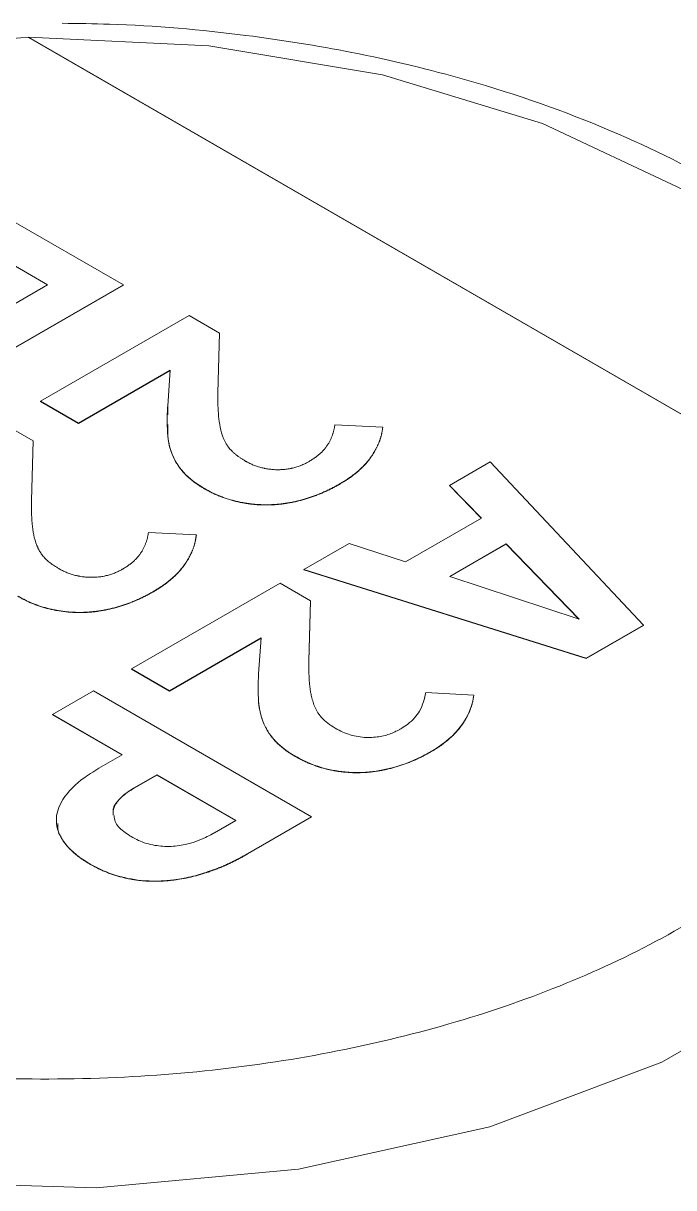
# Model space of a CAD drawing. Header units: millimetres. Extents: x -37 to 256, y 6 to 200.
# Drawn here: x 215.161 to 216.819, y 197.243 to 200.211 of the extents above; entities that cross this region are included whole.
import ezdxf

# ---------------------------------------------------------------- set-up
doc = ezdxf.new("R2010")
doc.units = ezdxf.units.MM

msp = doc.modelspace()

# ---------------------------------------------------------------- linework, layer by layer
at = {"color": 7, "linetype": 'Continuous', "lineweight": 15}
for p, q in [((215.1743, 200.1747), (215.1743, 200.1754)), ((215.1743, 200.1754), (217.5148, 198.8242)), ((217.5148, 198.8236), (215.1743, 200.1747)), ((215.1178, 199.7161), (215.4159, 199.544)), ((215.2225, 199.544), (215.1098, 199.6091)), ((215.222, 199.5437), (215.1098, 199.6085)), ((214.997, 199.4138), (215.2225, 199.544)), ((215.4159, 199.544), (215.0937, 199.358)), ((215.4159, 199.5434), (215.0937, 199.3574)), ((215.4159, 199.5434), (215.4159, 199.544)), ((215.2047, 199.2474), (215.5833, 199.466)), ((215.5833, 199.466), (215.6609, 199.4211)), ((215.6609, 199.4211), (215.6568, 199.2689)), ((215.6609, 199.4205), (215.6568, 199.2683)), ((215.6609, 199.4205), (215.6609, 199.4211)), ((215.535, 199.3265), (215.3014, 199.1916)), ((215.5349, 199.3258), (215.3014, 199.191)), ((215.5287, 199.2355), (215.535, 199.3265)), ((215.6568, 199.2683), (215.6568, 199.2689)), ((215.3014, 199.1916), (215.2047, 199.2474)), ((215.2047, 199.2474), (215.2047, 199.2468)), ((215.3014, 199.191), (215.2047, 199.2468)), ((215.5288, 199.2131), (215.5287, 199.2355)), ((215.108, 199.1916), (215.1857, 199.1468)), ((215.3014, 199.191), (215.3014, 199.1916)), ((215.9548, 199.1875), (216.077, 199.1809)), ((216.077, 199.1803), (216.077, 199.1809)), ((215.1857, 199.1468), (215.1815, 198.9946)), ((215.1857, 199.1462), (215.1815, 198.994)), ((215.1857, 199.1462), (215.1857, 199.1468)), ((216.2472, 199.0328), (216.3508, 199.0926)), ((216.3508, 199.0926), (216.7417, 198.6766)), ((216.3283, 198.9494), (216.2472, 199.0328)), ((216.2472, 199.0322), (216.2472, 199.0328)), ((216.3279, 198.9492), (216.2472, 199.0322)), ((215.1815, 198.994), (215.1815, 198.9946)), ((216.1348, 198.8378), (216.3283, 198.9494)), ((215.4796, 198.9132), (215.6018, 198.9066)), ((215.8756, 198.8183), (215.9911, 198.885)), ((215.9911, 198.885), (216.1348, 198.8378)), ((216.3917, 198.8837), (216.2476, 198.8006)), ((216.2483, 198.8003), (216.3917, 198.8831)), ((216.5777, 198.6919), (216.3917, 198.8837)), ((216.3917, 198.8831), (216.3917, 198.8837)), ((216.3917, 198.8831), (216.5768, 198.6922)), ((216.5956, 198.5923), (215.8756, 198.8183)), ((215.8756, 198.8183), (215.8756, 198.8177)), ((216.5956, 198.5916), (215.8756, 198.8177)), ((215.4366, 198.5649), (215.8152, 198.7834)), ((215.8152, 198.7834), (215.8928, 198.7386)), ((216.2476, 198.8006), (216.5777, 198.6919)), ((215.8928, 198.7386), (215.8887, 198.5864)), ((215.8928, 198.738), (215.8887, 198.5858)), ((215.8928, 198.738), (215.8928, 198.7386)), ((216.7417, 198.6766), (216.5956, 198.5923)), ((216.7417, 198.676), (216.5956, 198.5916)), ((216.7417, 198.676), (216.7417, 198.6766)), ((215.7668, 198.6439), (215.5332, 198.5091)), ((215.7668, 198.6433), (215.5332, 198.5085)), ((215.7605, 198.5529), (215.7668, 198.6439)), ((215.8887, 198.5858), (215.8887, 198.5864)), ((216.5956, 198.5916), (216.5956, 198.5923)), ((215.5332, 198.5091), (215.4366, 198.5649)), ((215.4366, 198.5649), (215.4366, 198.5643)), ((215.5332, 198.5085), (215.4366, 198.5643)), ((215.2352, 198.4486), (215.3399, 198.5091)), ((215.3399, 198.5091), (215.8957, 198.1882)), ((215.5332, 198.5085), (215.5332, 198.5091)), ((215.7591, 198.5181), (215.7591, 198.5174)), ((216.1867, 198.505), (216.3089, 198.4984)), ((215.4124, 198.3463), (215.2352, 198.4486)), ((215.2352, 198.448), (215.2352, 198.4486)), ((215.4119, 198.346), (215.2352, 198.448)), ((215.3589, 198.3154), (215.4124, 198.3463)), ((215.4432, 198.2618), (215.501, 198.2952)), ((215.4432, 198.2612), (215.501, 198.2946)), ((215.501, 198.2952), (215.7024, 198.1789)), ((215.501, 198.2952), (215.501, 198.2946)), ((215.501, 198.2946), (215.7019, 198.1786)), ((215.4432, 198.2618), (215.4432, 198.2612)), ((215.7325, 198.094), (215.8957, 198.1882)), ((215.8957, 198.1876), (215.7325, 198.0934)), ((215.8957, 198.1876), (215.8957, 198.1882)), ((215.7024, 198.1789), (215.648, 198.1475)), ((215.7325, 198.094), (215.7325, 198.0934))]:
    msp.add_line(p, q, dxfattribs=at)
at = {"color": 7, "linetype": 'Continuous', "lineweight": 15, "flags": 128}
msp.add_lwpolyline([(215.1743, 200.1754), (215.6338, 200.1534), (216.0764, 200.079), (216.4844, 199.9551), (216.8415, 199.7867), (217.1332, 199.5806), (217.3478, 199.345), (217.4767, 199.0895), (217.5148, 198.8242)], dxfattribs=at)
at = {"color": 8, "linetype": 'Continuous', "lineweight": 15, "flags": 128}
msp.add_lwpolyline([(217.7151, 198.6912), (217.7117, 198.6084), (217.63, 198.3104), (217.4427, 198.0287), (217.158, 197.7756), (216.7884, 197.5623), (216.3501, 197.398), (215.8622, 197.2898), (215.346, 197.2426), (214.8241, 197.2584), (214.3192, 197.3365), (213.8535, 197.4735), (213.4474, 197.6634), (213.1185, 197.8979), (212.8812, 198.1667), (212.7459, 198.4581), (212.7151, 198.6839)], dxfattribs=at)
at = {"color": 7, "linetype": 'Continuous', "lineweight": 15}
for points, knots in [([(217.7045, 198.6915), (217.7066, 198.7342), (217.7133, 198.8734), (217.6331, 199.1045), (217.4756, 199.365), (217.2488, 199.5939), (216.975, 199.7859), (216.6562, 199.9459), (216.3276, 200.0615), (216.0115, 200.1376), (215.7061, 200.1863), (215.4572, 200.2081), (215.2999, 200.2102), (215.2598, 200.2108)], [0, 0, 0, 0, 0.0506394, 0.1652224, 0.2800708, 0.3930985, 0.502545, 0.606931, 0.7187632, 0.8019952, 0.8756312, 0.968293, 1, 1, 1, 1]), ([(213.5888, 197.9083), (213.4467, 198.0053), (213.1563, 198.2034), (212.9293, 198.5794), (212.892, 198.9731), (213.0534, 199.3512), (213.3921, 199.688), (213.8925, 199.9563), (214.5081, 200.1358), (214.9555, 200.162), (215.1743, 200.1747)], [0, 0, 0, 0, 0.122291, 0.25, 0.377709, 0.5, 0.622291, 0.75, 0.877709, 1, 1, 1, 1]), ([(215.6568, 199.2689), (215.6568, 199.2686), (215.6567, 199.2672), (215.6566, 199.2611), (215.6563, 199.2369), (215.6586, 199.1948), (215.6673, 199.156), (215.6795, 199.1364), (215.6808, 199.1343), (215.6822, 199.1323), (215.6843, 199.1294), (215.6868, 199.1262), (215.6903, 199.1223), (215.6933, 199.1192), (215.6973, 199.1155), (215.7008, 199.1126), (215.7053, 199.1091), (215.7091, 199.1063), (215.714, 199.103), (215.7181, 199.1003), (215.7231, 199.0971), (215.7262, 199.0953), (215.7281, 199.094)], [0, 0, 0, 0, 0.004683, 0.023416, 0.098347, 0.398258, 0.708655, 0.722927, 0.737198, 0.744334, 0.758605, 0.787155, 0.801427, 0.829981, 0.844253, 0.872804, 0.887076, 0.915624, 0.929896, 0.95844, 0.972711, 1, 1, 1, 1]), ([(215.6568, 199.2683), (215.6568, 199.268), (215.6567, 199.2666), (215.6567, 199.2646), (215.6566, 199.2617), (215.6566, 199.2594), (215.6565, 199.2565), (215.6565, 199.2542), (215.6565, 199.2513), (215.6565, 199.2492), (215.6565, 199.2476), (215.6565, 199.2472)], [0, 0, 0, 0, 0.041111, 0.205554, 0.287776, 0.452219, 0.534441, 0.698885, 0.781107, 0.945551, 1, 1, 1, 1]), ([(215.6222, 199.0244), (215.6218, 199.0246), (215.6201, 199.0256), (215.6169, 199.0275), (215.6128, 199.03), (215.6087, 199.0326), (215.6048, 199.0352), (215.6009, 199.0378), (215.5972, 199.0405), (215.5936, 199.0433), (215.59, 199.0461), (215.5865, 199.0489), (215.5837, 199.0513), (215.5809, 199.0537), (215.5783, 199.0561), (215.5752, 199.0591), (215.5723, 199.0621), (215.57, 199.0647), (215.5677, 199.0673), (215.5655, 199.0699), (215.5629, 199.073), (215.5609, 199.0756), (215.5589, 199.0783), (215.5569, 199.0809), (215.5547, 199.0842), (215.5527, 199.0874), (215.5507, 199.0907), (215.5491, 199.0934), (215.5477, 199.0962), (215.5462, 199.0989), (215.5446, 199.1023), (215.543, 199.1056), (215.5415, 199.109), (215.5401, 199.1123), (215.5388, 199.1157), (215.5378, 199.1185), (215.5368, 199.1214), (215.5359, 199.1242), (215.5349, 199.1276), (215.534, 199.1311), (215.5332, 199.1345), (215.5325, 199.1379), (215.5318, 199.1414), (215.5311, 199.1448), (215.5305, 199.1483), (215.5299, 199.1517), (215.5295, 199.1552), (215.5291, 199.1586), (215.5287, 199.1621), (215.5285, 199.1655), (215.5282, 199.1701), (215.528, 199.1748), (215.5278, 199.1794), (215.5277, 199.1828), (215.5276, 199.1863), (215.5275, 199.1898), (215.5273, 199.1944), (215.5273, 199.199), (215.5273, 199.2036), (215.5274, 199.2071), (215.5275, 199.2106), (215.5276, 199.214), (215.5278, 199.2175), (215.5279, 199.2204), (215.528, 199.2227), (215.5282, 199.225), (215.5283, 199.2273), (215.5284, 199.2296), (215.5285, 199.2319), (215.5286, 199.2337), (215.5287, 199.2349)], [0, 0, 0, 0, 0.0038592, 0.0192962, 0.0347335, 0.0501712, 0.0656095, 0.0810477, 0.0964856, 0.1119231, 0.1273605, 0.1427981, 0.158236, 0.1659546, 0.1813932, 0.1968315, 0.2122695, 0.2277073, 0.2354258, 0.2508634, 0.266301, 0.2817387, 0.2894572, 0.3048949, 0.3203327, 0.3357704, 0.3512082, 0.3666459, 0.3743644, 0.3898018, 0.4052391, 0.4206764, 0.4361137, 0.4515511, 0.4669885, 0.4824259, 0.4901445, 0.505582, 0.5210196, 0.536457, 0.5518942, 0.5673314, 0.5827684, 0.5982055, 0.6136426, 0.6290798, 0.6445171, 0.6599544, 0.6753916, 0.6908288, 0.7062659, 0.7371403, 0.7525773, 0.7680143, 0.7834512, 0.7988882, 0.8143252, 0.8451998, 0.8606369, 0.876074, 0.891511, 0.906948, 0.922385, 0.9378219, 0.9455404, 0.9532589, 0.9686959, 0.9764144, 0.9841329, 1, 1, 1, 1]), ([(215.6222, 199.025), (215.6218, 199.0252), (215.6201, 199.0263), (215.6127, 199.0306), (215.5851, 199.0482), (215.5443, 199.0907), (215.5278, 199.1437), (215.5287, 199.1784), (215.5289, 199.1881)], [0, 0, 0, 0, 0.004909, 0.024544, 0.103141, 0.408482, 0.836156, 1, 1, 1, 1]), ([(215.8882, 199.0933), (215.8886, 199.0935), (215.8903, 199.0946), (215.8933, 199.0965), (215.8974, 199.099), (215.9014, 199.1016), (215.9052, 199.1043), (215.9089, 199.107), (215.9124, 199.1098), (215.9158, 199.1127), (215.9191, 199.1156), (215.9221, 199.1186), (215.9245, 199.1211), (215.9268, 199.1237), (215.929, 199.1263), (215.9315, 199.1294), (215.9338, 199.1326), (215.936, 199.1358), (215.9377, 199.1386), (215.9394, 199.1413), (215.941, 199.144), (215.9427, 199.1473), (215.9443, 199.1507), (215.9458, 199.154), (215.9472, 199.1574), (215.9484, 199.1608), (215.9494, 199.1636), (215.9503, 199.1665), (215.9512, 199.1693), (215.9521, 199.1727), (215.9529, 199.1762), (215.9536, 199.1796), (215.9542, 199.1834), (215.9546, 199.186), (215.9548, 199.1875)], [0, 0, 0, 0, 0.008318, 0.041591, 0.074865, 0.10814, 0.141416, 0.174693, 0.20797, 0.241247, 0.274525, 0.307802, 0.341079, 0.357716, 0.390993, 0.42427, 0.457546, 0.490821, 0.524096, 0.540732, 0.574008, 0.607283, 0.640558, 0.673833, 0.707107, 0.740381, 0.773655, 0.790292, 0.823566, 0.856841, 0.890116, 0.92339, 0.956664, 1, 1, 1, 1]), ([(216.077, 199.1809), (216.077, 199.1806), (216.0767, 199.1792), (216.0764, 199.1772), (216.076, 199.1743), (216.0756, 199.172), (216.075, 199.1692), (216.0746, 199.1669), (216.0741, 199.1646), (216.0736, 199.1623), (216.073, 199.16), (216.0723, 199.1571), (216.0716, 199.1549), (216.0709, 199.1526), (216.0702, 199.1503), (216.0694, 199.1481), (216.0683, 199.1452), (216.0675, 199.143), (216.0663, 199.1402), (216.0653, 199.1379), (216.0643, 199.1357), (216.0633, 199.1335), (216.0622, 199.1312), (216.0608, 199.1285), (216.0597, 199.1263), (216.0582, 199.1235), (216.057, 199.1213), (216.0557, 199.1191), (216.0544, 199.1169), (216.0531, 199.1147), (216.0514, 199.112), (216.05, 199.1099), (216.0481, 199.1072), (216.0467, 199.105), (216.0447, 199.1024), (216.0432, 199.1002), (216.0412, 199.0976), (216.0395, 199.0955), (216.0378, 199.0934), (216.0361, 199.0913), (216.0343, 199.0893), (216.032, 199.0867), (216.0301, 199.0847), (216.0276, 199.0822), (216.0256, 199.0802), (216.0231, 199.0777), (216.021, 199.0757), (216.0183, 199.0733), (216.0161, 199.0713), (216.0134, 199.0689), (216.0111, 199.067), (216.0083, 199.0646), (216.006, 199.0628), (216.003, 199.0604), (216.0006, 199.0586), (215.9976, 199.0563), (215.9951, 199.0545), (215.9919, 199.0522), (215.9893, 199.0505), (215.9861, 199.0483), (215.9834, 199.0466), (215.98, 199.0444), (215.9773, 199.0428), (215.9739, 199.0407), (215.9704, 199.0386), (215.9677, 199.0369), (215.9663, 199.0361)], [0, 0, 0, 0, 0.005347, 0.026736, 0.037431, 0.05882, 0.069515, 0.090904, 0.101599, 0.112294, 0.133684, 0.144378, 0.165768, 0.176463, 0.187158, 0.208547, 0.219242, 0.240632, 0.251327, 0.272716, 0.283411, 0.294106, 0.315495, 0.32619, 0.34758, 0.358274, 0.379664, 0.390359, 0.401053, 0.422443, 0.433138, 0.454527, 0.465222, 0.486612, 0.497306, 0.518696, 0.529391, 0.550781, 0.561475, 0.57217, 0.59356, 0.604255, 0.625645, 0.63634, 0.65773, 0.668425, 0.689815, 0.70051, 0.721899, 0.732594, 0.753984, 0.764678, 0.786068, 0.796763, 0.818153, 0.828848, 0.850238, 0.860932, 0.882323, 0.893018, 0.914407, 0.925102, 0.946492, 0.957186, 0.978593, 1, 1, 1, 1]), ([(216.077, 199.1803), (216.077, 199.18), (216.0767, 199.1786), (216.0764, 199.1766), (216.076, 199.1737), (216.0756, 199.1714), (216.075, 199.1685), (216.0746, 199.1662), (216.0741, 199.164), (216.0736, 199.1617), (216.073, 199.1594), (216.0723, 199.1565), (216.0716, 199.1542), (216.0709, 199.152), (216.0702, 199.1497), (216.0694, 199.1474), (216.0683, 199.1446), (216.0675, 199.1424), (216.0663, 199.1396), (216.0646, 199.1356), (216.0589, 199.1234), (216.052, 199.1119), (216.0447, 199.1017), (216.0431, 199.0996), (216.0415, 199.0975), (216.0399, 199.0954), (216.0382, 199.0933), (216.036, 199.0907), (216.0342, 199.0886), (216.0319, 199.086), (216.03, 199.084), (216.0276, 199.0815), (216.0256, 199.0795), (216.023, 199.077), (216.0209, 199.075), (216.0183, 199.0726), (216.0161, 199.0707), (216.0133, 199.0683), (216.0111, 199.0664), (216.0082, 199.064), (216.0059, 199.0621), (216.003, 199.0598), (216.0006, 199.0579), (215.9963, 199.0547), (215.9919, 199.0516), (215.9867, 199.0481), (215.9827, 199.0455), (215.9759, 199.0413), (215.9704, 199.0379), (215.9663, 199.0354)], [0, 0, 0, 0, 0.005348, 0.026739, 0.037434, 0.058826, 0.069521, 0.090913, 0.101608, 0.112304, 0.133696, 0.144391, 0.165783, 0.176479, 0.187174, 0.208566, 0.219262, 0.240653, 0.251349, 0.272741, 0.315527, 0.48691, 0.497606, 0.518998, 0.529693, 0.540389, 0.561781, 0.572476, 0.593868, 0.604564, 0.625956, 0.636652, 0.658044, 0.66874, 0.690132, 0.700827, 0.722219, 0.732914, 0.754306, 0.765002, 0.786393, 0.797089, 0.818481, 0.829177, 0.871967, 0.893359, 0.914751, 0.936143, 1, 1, 1, 1]), ([(215.7281, 199.094), (215.7285, 199.0938), (215.7304, 199.0929), (215.7337, 199.0911), (215.7382, 199.0888), (215.7428, 199.0866), (215.7476, 199.0846), (215.7527, 199.0827), (215.7579, 199.0809), (215.7632, 199.0793), (215.7686, 199.0779), (215.7733, 199.0768), (215.778, 199.0758), (215.7827, 199.0749), (215.7886, 199.0741), (215.7935, 199.0736), (215.7985, 199.0732), (215.8034, 199.0729), (215.8094, 199.0728), (215.8144, 199.0729), (215.8194, 199.0731), (215.8244, 199.0734), (215.8303, 199.074), (215.8361, 199.0749), (215.8409, 199.0758), (215.8456, 199.0767), (215.8502, 199.0778), (215.8557, 199.0793), (215.8609, 199.081), (215.866, 199.0828), (215.871, 199.0848), (215.8758, 199.0868), (215.8816, 199.0896), (215.8857, 199.0919), (215.8882, 199.0933)], [0, 0, 0, 0, 0.00832, 0.041599, 0.074881, 0.108167, 0.141459, 0.174751, 0.208041, 0.241329, 0.274615, 0.307905, 0.324546, 0.35784, 0.391137, 0.424433, 0.441074, 0.474368, 0.50766, 0.540954, 0.557595, 0.590891, 0.624187, 0.657483, 0.690777, 0.707418, 0.740711, 0.774003, 0.807294, 0.840583, 0.87387, 0.907159, 0.940452, 1, 1, 1, 1]), ([(215.9663, 199.0361), (215.9659, 199.0359), (215.9641, 199.0349), (215.9594, 199.0322), (215.9536, 199.0291), (215.9477, 199.0259), (215.9432, 199.0237), (215.9387, 199.0214), (215.9325, 199.0185), (215.9261, 199.0157), (215.9197, 199.0129), (215.9148, 199.0109), (215.9098, 199.009), (215.9048, 199.0071), (215.8998, 199.0052), (215.8946, 199.0034), (215.8895, 199.0017), (215.8842, 199), (215.8789, 198.9984), (215.8735, 198.9968), (215.8681, 198.9953), (215.8626, 198.9939), (215.8571, 198.9926), (215.8515, 198.9913), (215.8458, 198.9902), (215.8402, 198.9891), (215.8344, 198.9881), (215.8286, 198.9872), (215.8228, 198.9863), (215.8169, 198.9856), (215.811, 198.985), (215.8051, 198.9845), (215.8001, 198.9842), (215.7951, 198.9839), (215.7901, 198.9837), (215.7841, 198.9835), (215.7781, 198.9835), (215.7721, 198.9836), (215.7671, 198.9837), (215.7622, 198.9839), (215.7572, 198.9842), (215.7512, 198.9847), (215.7453, 198.9852), (215.7394, 198.9859), (215.7336, 198.9867), (215.7278, 198.9876), (215.723, 198.9884), (215.7182, 198.9893), (215.7135, 198.9902), (215.7079, 198.9914), (215.7023, 198.9927), (215.6968, 198.9941), (215.6913, 198.9956), (215.686, 198.9971), (215.6807, 198.9988), (215.6755, 199.0005), (215.6705, 199.0024), (215.6654, 199.0043), (215.6555, 199.0082), (215.6405, 199.0148), (215.6285, 199.0215), (215.6222, 199.025)], [0, 0, 0, 0, 0.003838, 0.019189, 0.049892, 0.065244, 0.080596, 0.095948, 0.1113, 0.142006, 0.157358, 0.17271, 0.188062, 0.203413, 0.218765, 0.234117, 0.249469, 0.264821, 0.280173, 0.295525, 0.310878, 0.32623, 0.341582, 0.356935, 0.372287, 0.38764, 0.402992, 0.418345, 0.433698, 0.449051, 0.464403, 0.479756, 0.495109, 0.502785, 0.518138, 0.533491, 0.548844, 0.564197, 0.57955, 0.587226, 0.602579, 0.617933, 0.633286, 0.648639, 0.663993, 0.679345, 0.694698, 0.702374, 0.717727, 0.733079, 0.748432, 0.763784, 0.779137, 0.79449, 0.809843, 0.825196, 0.840549, 0.855901, 0.871253, 0.932722, 1, 1, 1, 1]), ([(215.9663, 199.0354), (215.9659, 199.0352), (215.9641, 199.0342), (215.9594, 199.0316), (215.9536, 199.0284), (215.9477, 199.0253), (215.9432, 199.023), (215.9387, 199.0208), (215.9325, 199.0179), (215.9261, 199.0151), (215.9197, 199.0123), (215.9148, 199.0103), (215.9098, 199.0084), (215.9048, 199.0064), (215.8998, 199.0046), (215.8946, 199.0028), (215.8895, 199.0011), (215.8842, 198.9994), (215.8789, 198.9978), (215.8735, 198.9962), (215.8681, 198.9947), (215.8626, 198.9933), (215.8571, 198.992), (215.8515, 198.9907), (215.8458, 198.9895), (215.8402, 198.9885), (215.8344, 198.9875), (215.8286, 198.9865), (215.8228, 198.9857), (215.8169, 198.985), (215.811, 198.9844), (215.8051, 198.9839), (215.8001, 198.9835), (215.7951, 198.9833), (215.7901, 198.9831), (215.7841, 198.9829), (215.7781, 198.9829), (215.7721, 198.983), (215.7671, 198.9831), (215.7622, 198.9833), (215.7572, 198.9836), (215.7512, 198.984), (215.7453, 198.9846), (215.7394, 198.9853), (215.7336, 198.9861), (215.7278, 198.987), (215.723, 198.9878), (215.7182, 198.9887), (215.7135, 198.9896), (215.7079, 198.9908), (215.7023, 198.9921), (215.6968, 198.9935), (215.6913, 198.995), (215.686, 198.9965), (215.6807, 198.9982), (215.6755, 198.9999), (215.6705, 199.0018), (215.6654, 199.0037), (215.6605, 199.0056), (215.6556, 199.0076), (215.6508, 199.0097), (215.6461, 199.0118), (215.6413, 199.0141), (215.6365, 199.0166), (215.6301, 199.02), (215.6253, 199.0226), (215.6222, 199.0244)], [0, 0, 0, 0, 0.0038377, 0.0191884, 0.0498908, 0.065242, 0.0805934, 0.0959448, 0.1112961, 0.1420017, 0.1573529, 0.1727041, 0.1880554, 0.2034068, 0.2187582, 0.2341096, 0.2494611, 0.2648126, 0.2801641, 0.2955157, 0.3108673, 0.326219, 0.3415708, 0.3569227, 0.3722746, 0.3876267, 0.4029788, 0.418331, 0.4336833, 0.4490356, 0.464388, 0.4797404, 0.4950929, 0.5027685, 0.5181211, 0.5334736, 0.5488261, 0.5641786, 0.579531, 0.5872066, 0.6025593, 0.6179122, 0.6332652, 0.648618, 0.6639705, 0.6793229, 0.6946751, 0.7023506, 0.7177027, 0.7330548, 0.7484068, 0.7637589, 0.7791112, 0.7944637, 0.8098164, 0.8251688, 0.8405207, 0.8558724, 0.8712238, 0.8865753, 0.901927, 0.917279, 0.9326311, 0.9494586, 0.9662852, 1, 1, 1, 1]), ([(215.1815, 198.9946), (215.1815, 198.9943), (215.1815, 198.9928), (215.1815, 198.9908), (215.1814, 198.9879), (215.1814, 198.9856), (215.1813, 198.9827), (215.1813, 198.9804), (215.1813, 198.9775), (215.1813, 198.9752), (215.1813, 198.9723), (215.1814, 198.97), (215.1814, 198.9677), (215.1815, 198.9654), (215.1816, 198.9631), (215.1817, 198.9608), (215.1818, 198.9585), (215.1819, 198.9556), (215.1821, 198.9521), (215.1824, 198.9452), (215.184, 198.921), (215.1882, 198.8969), (215.1963, 198.8773), (215.1973, 198.875), (215.1984, 198.8726), (215.1995, 198.8702), (215.2008, 198.8679), (215.2021, 198.8656), (215.2035, 198.8633), (215.2049, 198.861), (215.207, 198.8579), (215.2092, 198.8549), (215.2122, 198.8512), (215.2154, 198.8476), (215.219, 198.8441), (215.2228, 198.8406), (215.226, 198.8379), (215.2302, 198.8347), (215.2337, 198.8321), (215.2382, 198.829), (215.242, 198.8265), (215.2472, 198.8232), (215.2505, 198.8212), (215.2529, 198.8197)], [0, 0, 0, 0, 0.004681, 0.023405, 0.032767, 0.051491, 0.060854, 0.079578, 0.08894, 0.107664, 0.117026, 0.135751, 0.145113, 0.154475, 0.173199, 0.182561, 0.191923, 0.210647, 0.229371, 0.248096, 0.322995, 0.62341, 0.636635, 0.649861, 0.663086, 0.676312, 0.689537, 0.702763, 0.715989, 0.729215, 0.742441, 0.768896, 0.782122, 0.808582, 0.835042, 0.848269, 0.874726, 0.887952, 0.914408, 0.927634, 0.954087, 0.967312, 1, 1, 1, 1]), ([(215.1815, 198.994), (215.1815, 198.9937), (215.1815, 198.9922), (215.1815, 198.9902), (215.1814, 198.9873), (215.1814, 198.985), (215.1813, 198.9821), (215.1813, 198.98), (215.1813, 198.9785), (215.1813, 198.9782)], [0, 0, 0, 0, 0.054907, 0.274535, 0.384349, 0.603976, 0.71379, 0.933419, 1, 1, 1, 1]), ([(215.413, 198.819), (215.4133, 198.8192), (215.415, 198.8202), (215.4181, 198.8221), (215.4222, 198.8247), (215.4261, 198.8273), (215.43, 198.83), (215.4337, 198.8327), (215.4372, 198.8355), (215.4406, 198.8383), (215.4438, 198.8413), (215.4469, 198.8442), (215.4493, 198.8468), (215.4516, 198.8493), (215.4538, 198.8519), (215.4563, 198.8551), (215.4586, 198.8583), (215.4608, 198.8615), (215.4625, 198.8642), (215.4642, 198.8669), (215.4657, 198.8697), (215.4675, 198.873), (215.4691, 198.8763), (215.4706, 198.8797), (215.4719, 198.8831), (215.4732, 198.8864), (215.4742, 198.8893), (215.4751, 198.8921), (215.476, 198.895), (215.4769, 198.8984), (215.4777, 198.9018), (215.4783, 198.9053), (215.4789, 198.9091), (215.4793, 198.9117), (215.4796, 198.9132)], [0, 0, 0, 0, 0.008318, 0.041591, 0.074865, 0.10814, 0.141416, 0.174693, 0.20797, 0.241247, 0.274525, 0.307802, 0.341079, 0.357716, 0.390993, 0.42427, 0.457546, 0.490821, 0.524096, 0.540732, 0.574008, 0.607283, 0.640558, 0.673833, 0.707107, 0.740381, 0.773655, 0.790292, 0.823566, 0.856841, 0.890116, 0.92339, 0.956664, 1, 1, 1, 1]), ([(215.6018, 198.9066), (215.6017, 198.9063), (215.6015, 198.9049), (215.6012, 198.9028), (215.6007, 198.9), (215.6003, 198.8977), (215.5998, 198.8948), (215.5994, 198.8925), (215.5989, 198.8902), (215.5984, 198.8879), (215.5978, 198.8856), (215.597, 198.8828), (215.5964, 198.8805), (215.5957, 198.8782), (215.5949, 198.876), (215.5941, 198.8737), (215.5931, 198.8709), (215.5922, 198.8686), (215.5911, 198.8658), (215.5901, 198.8636), (215.5891, 198.8613), (215.5881, 198.8591), (215.587, 198.8569), (215.5856, 198.8541), (215.5845, 198.8519), (215.583, 198.8492), (215.5817, 198.847), (215.5805, 198.8448), (215.5792, 198.8426), (215.5778, 198.8404), (215.5761, 198.8377), (215.5747, 198.8355), (215.5729, 198.8328), (215.5714, 198.8307), (215.5695, 198.828), (215.5679, 198.8259), (215.5659, 198.8233), (215.5643, 198.8212), (215.5626, 198.8191), (215.5608, 198.817), (215.559, 198.8149), (215.5567, 198.8124), (215.5548, 198.8103), (215.5524, 198.8078), (215.5504, 198.8058), (215.5478, 198.8033), (215.5457, 198.8014), (215.5431, 198.7989), (215.5409, 198.797), (215.5381, 198.7946), (215.5359, 198.7927), (215.533, 198.7903), (215.5307, 198.7884), (215.5278, 198.7861), (215.5254, 198.7842), (215.5223, 198.7819), (215.5199, 198.7801), (215.5167, 198.7779), (215.5141, 198.7761), (215.5108, 198.774), (215.5082, 198.7722), (215.5048, 198.7701), (215.5021, 198.7684), (215.4986, 198.7663), (215.4952, 198.7642), (215.4924, 198.7625), (215.491, 198.7617)], [0, 0, 0, 0, 0.005347, 0.026736, 0.037431, 0.05882, 0.069515, 0.090904, 0.101599, 0.112294, 0.133684, 0.144378, 0.165768, 0.176463, 0.187158, 0.208547, 0.219242, 0.240632, 0.251327, 0.272716, 0.283411, 0.294106, 0.315495, 0.32619, 0.34758, 0.358274, 0.379664, 0.390359, 0.401053, 0.422443, 0.433138, 0.454527, 0.465222, 0.486612, 0.497306, 0.518696, 0.529391, 0.550781, 0.561475, 0.57217, 0.59356, 0.604255, 0.625645, 0.63634, 0.65773, 0.668425, 0.689815, 0.70051, 0.721899, 0.732594, 0.753984, 0.764678, 0.786068, 0.796763, 0.818153, 0.828848, 0.850238, 0.860932, 0.882323, 0.893018, 0.914407, 0.925102, 0.946492, 0.957186, 0.978593, 1, 1, 1, 1]), ([(215.6018, 198.906), (215.6017, 198.9057), (215.6015, 198.9042), (215.6012, 198.9022), (215.6007, 198.8994), (215.6003, 198.8971), (215.5998, 198.8942), (215.5994, 198.8919), (215.5989, 198.8896), (215.5984, 198.8873), (215.5978, 198.885), (215.597, 198.8822), (215.5964, 198.8799), (215.5957, 198.8776), (215.5949, 198.8754), (215.5941, 198.8731), (215.5931, 198.8703), (215.5922, 198.868), (215.5911, 198.8652), (215.5901, 198.863), (215.5891, 198.8607), (215.5881, 198.8585), (215.587, 198.8563), (215.5856, 198.8535), (215.5845, 198.8513), (215.583, 198.8485), (215.5817, 198.8463), (215.5805, 198.8442), (215.5792, 198.842), (215.5778, 198.8398), (215.5761, 198.8371), (215.5747, 198.8349), (215.5729, 198.8322), (215.5714, 198.8301), (215.5695, 198.8274), (215.5679, 198.8253), (215.5659, 198.8226), (215.5643, 198.8205), (215.5626, 198.8185), (215.5608, 198.8164), (215.559, 198.8143), (215.5567, 198.8117), (215.5548, 198.8097), (215.5524, 198.8072), (215.5504, 198.8052), (215.5478, 198.8027), (215.5457, 198.8007), (215.5431, 198.7983), (215.5409, 198.7964), (215.5381, 198.794), (215.5359, 198.792), (215.533, 198.7897), (215.5307, 198.7878), (215.5278, 198.7855), (215.5254, 198.7836), (215.5223, 198.7813), (215.5199, 198.7795), (215.5167, 198.7773), (215.5141, 198.7755), (215.5108, 198.7733), (215.5082, 198.7716), (215.5048, 198.7695), (215.5021, 198.7678), (215.4986, 198.7657), (215.4952, 198.7636), (215.4924, 198.7619), (215.491, 198.7611)], [0, 0, 0, 0, 0.005347, 0.026736, 0.037431, 0.05882, 0.069515, 0.090904, 0.101599, 0.112294, 0.133684, 0.144378, 0.165768, 0.176463, 0.187158, 0.208547, 0.219242, 0.240632, 0.251327, 0.272716, 0.283411, 0.294106, 0.315495, 0.32619, 0.34758, 0.358274, 0.379664, 0.390359, 0.401053, 0.422443, 0.433138, 0.454527, 0.465222, 0.486612, 0.497306, 0.518696, 0.529391, 0.550781, 0.561475, 0.57217, 0.59356, 0.604255, 0.625645, 0.63634, 0.65773, 0.668425, 0.689815, 0.70051, 0.721899, 0.732594, 0.753984, 0.764678, 0.786068, 0.796763, 0.818153, 0.828848, 0.850238, 0.860932, 0.882323, 0.893018, 0.914407, 0.925102, 0.946492, 0.957186, 0.978593, 1, 1, 1, 1]), ([(217.5148, 198.8236), (217.4926, 198.6973), (217.4473, 198.439), (217.1363, 198.0837), (216.6716, 197.7948), (216.0882, 197.5992), (215.4332, 197.5061), (214.7512, 197.5276), (214.0999, 197.6586), (213.7567, 197.8263), (213.5888, 197.9083)], [0, 0, 0, 0, 0.1222914, 0.25, 0.3777086, 0.5, 0.6222914, 0.75, 0.8777086, 1, 1, 1, 1]), ([(215.2529, 198.8197), (215.2533, 198.8195), (215.2551, 198.8185), (215.2584, 198.8168), (215.2629, 198.8145), (215.2676, 198.8123), (215.2724, 198.8102), (215.2774, 198.8083), (215.2826, 198.8066), (215.288, 198.805), (215.2934, 198.8035), (215.298, 198.8024), (215.3027, 198.8014), (215.3075, 198.8006), (215.3133, 198.7997), (215.3183, 198.7992), (215.3232, 198.7988), (215.3282, 198.7986), (215.3342, 198.7985), (215.3392, 198.7985), (215.3442, 198.7987), (215.3492, 198.7991), (215.3551, 198.7997), (215.3609, 198.8005), (215.3657, 198.8014), (215.3704, 198.8024), (215.375, 198.8035), (215.3804, 198.805), (215.3857, 198.8066), (215.3908, 198.8085), (215.3958, 198.8104), (215.4006, 198.8125), (215.4064, 198.8153), (215.4104, 198.8175), (215.413, 198.819)], [0, 0, 0, 0, 0.0083198, 0.0415994, 0.0748812, 0.1081672, 0.1414592, 0.1747511, 0.2080408, 0.2413286, 0.2746154, 0.3079045, 0.3245457, 0.3578397, 0.391137, 0.4244329, 0.4410744, 0.4743679, 0.5076604, 0.5409538, 0.5575954, 0.5908909, 0.6241875, 0.6574828, 0.6907769, 0.7074182, 0.7407107, 0.7740026, 0.8072938, 0.8405828, 0.8738698, 0.9071592, 0.9404523, 1, 1, 1, 1]), ([(215.491, 198.7617), (215.4907, 198.7615), (215.4889, 198.7605), (215.4842, 198.7579), (215.4784, 198.7547), (215.4725, 198.7516), (215.468, 198.7493), (215.4634, 198.7471), (215.4572, 198.7442), (215.4509, 198.7413), (215.4444, 198.7386), (215.4396, 198.7366), (215.4346, 198.7346), (215.4296, 198.7327), (215.4245, 198.7309), (215.4194, 198.7291), (215.4142, 198.7273), (215.409, 198.7256), (215.4037, 198.724), (215.3983, 198.7225), (215.3929, 198.721), (215.3874, 198.7196), (215.3818, 198.7182), (215.3763, 198.717), (215.3706, 198.7158), (215.3649, 198.7147), (215.3592, 198.7137), (215.3534, 198.7128), (215.3475, 198.712), (215.3417, 198.7113), (215.3358, 198.7107), (215.3298, 198.7102), (215.3249, 198.7098), (215.3199, 198.7095), (215.3149, 198.7093), (215.3089, 198.7092), (215.3029, 198.7092), (215.2969, 198.7092), (215.2919, 198.7094), (215.2869, 198.7096), (215.2819, 198.7099), (215.276, 198.7103), (215.2701, 198.7109), (215.2642, 198.7116), (215.2583, 198.7124), (215.2525, 198.7132), (215.2477, 198.7141), (215.243, 198.7149), (215.2383, 198.7159), (215.2326, 198.7171), (215.2271, 198.7184), (215.2216, 198.7198), (215.2161, 198.7212), (215.2108, 198.7228), (215.2055, 198.7244), (215.2003, 198.7262), (215.1952, 198.728), (215.1902, 198.7299), (215.1852, 198.7319), (215.1755, 198.7359), (215.1624, 198.742), (215.1518, 198.7479), (215.1469, 198.7507)], [0, 0, 0, 0, 0.003838, 0.019189, 0.049892, 0.065244, 0.080596, 0.095948, 0.111299, 0.142006, 0.157357, 0.172709, 0.188061, 0.203413, 0.218764, 0.234116, 0.249468, 0.26482, 0.280172, 0.295524, 0.310876, 0.326228, 0.341581, 0.356933, 0.372285, 0.387638, 0.40299, 0.418343, 0.433696, 0.449049, 0.464401, 0.479754, 0.495107, 0.502783, 0.518136, 0.533489, 0.548842, 0.564195, 0.579548, 0.587224, 0.602577, 0.61793, 0.633283, 0.648637, 0.66399, 0.679343, 0.694695, 0.702371, 0.717723, 0.733076, 0.748428, 0.763781, 0.779134, 0.794487, 0.80984, 0.825193, 0.840545, 0.855897, 0.871249, 0.886601, 0.948083, 1, 1, 1, 1]), ([(215.491, 198.7611), (215.4907, 198.7609), (215.4889, 198.7599), (215.4842, 198.7573), (215.4784, 198.7541), (215.4725, 198.751), (215.468, 198.7487), (215.4619, 198.7457), (215.4447, 198.7378), (215.4264, 198.7306), (215.4071, 198.7244), (215.3874, 198.7186), (215.3666, 198.714), (215.3471, 198.7113), (215.3353, 198.7099), (215.3234, 198.709), (215.3114, 198.7086), (215.3034, 198.7085), (215.2812, 198.7088), (215.2592, 198.7112), (215.2401, 198.7149), (215.2344, 198.7161), (215.227, 198.7178), (215.2067, 198.7229), (215.1868, 198.7302), (215.1703, 198.7377), (215.1639, 198.7408), (215.159, 198.7434), (215.153, 198.7467), (215.1494, 198.7487), (215.1469, 198.7501)], [0, 0, 0, 0, 0.003841, 0.019206, 0.049936, 0.065302, 0.080667, 0.096032, 0.126767, 0.249967, 0.265333, 0.296069, 0.419566, 0.434933, 0.450299, 0.51187, 0.527236, 0.542603, 0.573346, 0.697319, 0.712685, 0.728051, 0.743417, 0.774158, 0.897848, 0.923299, 0.936023, 0.961473, 0.974196, 1, 1, 1, 1]), ([(215.8887, 198.5864), (215.8886, 198.5861), (215.8886, 198.5846), (215.8886, 198.5826), (215.8885, 198.5797), (215.8885, 198.5774), (215.8884, 198.5745), (215.8884, 198.5722), (215.8884, 198.5693), (215.8884, 198.567), (215.8884, 198.5641), (215.8885, 198.5618), (215.8885, 198.5595), (215.8886, 198.5572), (215.8887, 198.5549), (215.8888, 198.5526), (215.8889, 198.5503), (215.889, 198.5474), (215.8892, 198.5439), (215.8894, 198.5405), (215.8896, 198.5359), (215.8899, 198.5313), (215.8903, 198.5266), (215.8906, 198.5232), (215.891, 198.5197), (215.8915, 198.5163), (215.8919, 198.5128), (215.8925, 198.5094), (215.8931, 198.5059), (215.8938, 198.5025), (215.8945, 198.499), (215.8952, 198.4956), (215.896, 198.4922), (215.8967, 198.4893), (215.8978, 198.4853), (215.9012, 198.4733), (215.9106, 198.4507), (215.9337, 198.4276), (215.9537, 198.4154), (215.96, 198.4115)], [0, 0, 0, 0, 0.004685, 0.023424, 0.032794, 0.051533, 0.060903, 0.079642, 0.089011, 0.107751, 0.11712, 0.13586, 0.145229, 0.154599, 0.173338, 0.182708, 0.192077, 0.210817, 0.229556, 0.248295, 0.267034, 0.304513, 0.323253, 0.341992, 0.360731, 0.379471, 0.39821, 0.41695, 0.435689, 0.454429, 0.473168, 0.491907, 0.510647, 0.529386, 0.538756, 0.576237, 0.726624, 0.913441, 1, 1, 1, 1]), ([(215.8887, 198.5858), (215.8886, 198.5855), (215.8886, 198.584), (215.8886, 198.582), (215.8885, 198.5791), (215.8885, 198.5768), (215.8884, 198.5739), (215.8884, 198.5722), (215.8884, 198.571)], [0, 0, 0, 0, 0.0588235, 0.2941175, 0.4117644, 0.6470586, 0.7647056, 1, 1, 1, 1]), ([(215.854, 198.3425), (215.8537, 198.3427), (215.8519, 198.3437), (215.8488, 198.3456), (215.8447, 198.3481), (215.8406, 198.3506), (215.8366, 198.3532), (215.8328, 198.3559), (215.8291, 198.3586), (215.8254, 198.3614), (215.8219, 198.3641), (215.8184, 198.367), (215.8156, 198.3693), (215.8128, 198.3718), (215.8102, 198.3742), (215.8071, 198.3772), (215.8042, 198.3802), (215.8018, 198.3828), (215.7996, 198.3853), (215.7973, 198.3879), (215.7948, 198.391), (215.7927, 198.3937), (215.7907, 198.3963), (215.7888, 198.399), (215.7866, 198.4022), (215.7845, 198.4055), (215.7826, 198.4087), (215.781, 198.4115), (215.7795, 198.4142), (215.7781, 198.417), (215.7765, 198.4203), (215.7749, 198.4237), (215.7734, 198.427), (215.772, 198.4304), (215.7707, 198.4338), (215.7696, 198.4366), (215.7687, 198.4394), (215.7678, 198.4423), (215.7668, 198.4457), (215.7659, 198.4491), (215.7651, 198.4526), (215.7644, 198.456), (215.7637, 198.4594), (215.763, 198.4629), (215.7624, 198.4663), (215.7618, 198.4698), (215.7613, 198.4732), (215.7609, 198.4767), (215.7606, 198.4801), (215.7603, 198.4836), (215.76, 198.4882), (215.7598, 198.4928), (215.7597, 198.4974), (215.7596, 198.5009), (215.7594, 198.5044), (215.7593, 198.5078), (215.7592, 198.5125), (215.7591, 198.5171), (215.7592, 198.5217), (215.7592, 198.5252), (215.7594, 198.5286), (215.7595, 198.5321), (215.7597, 198.5355), (215.7598, 198.5384), (215.7599, 198.5407), (215.76, 198.543), (215.7601, 198.5453), (215.7603, 198.5477), (215.7604, 198.55), (215.7605, 198.5518), (215.7605, 198.5529)], [0, 0, 0, 0, 0.003859, 0.019296, 0.034733, 0.050171, 0.06561, 0.081048, 0.096486, 0.111923, 0.12736, 0.142798, 0.158236, 0.165955, 0.181393, 0.196831, 0.21227, 0.227707, 0.235426, 0.250863, 0.266301, 0.281739, 0.289457, 0.304895, 0.320333, 0.33577, 0.351208, 0.366646, 0.374364, 0.389802, 0.405239, 0.420676, 0.436114, 0.451551, 0.466988, 0.482426, 0.490144, 0.505582, 0.52102, 0.536457, 0.551894, 0.567331, 0.582768, 0.598205, 0.613643, 0.62908, 0.644517, 0.659954, 0.675392, 0.690829, 0.706266, 0.73714, 0.752577, 0.768014, 0.783451, 0.798888, 0.814325, 0.8452, 0.860637, 0.876074, 0.891511, 0.906948, 0.922385, 0.937822, 0.94554, 0.953259, 0.968696, 0.976414, 0.984133, 1, 1, 1, 1]), ([(215.854, 198.3419), (215.8537, 198.3421), (215.8519, 198.3431), (215.8488, 198.345), (215.8447, 198.3475), (215.8406, 198.35), (215.8366, 198.3526), (215.8328, 198.3553), (215.8291, 198.358), (215.8254, 198.3607), (215.8219, 198.3635), (215.8184, 198.3663), (215.8156, 198.3687), (215.8128, 198.3711), (215.8102, 198.3736), (215.8071, 198.3766), (215.8042, 198.3796), (215.8018, 198.3821), (215.7996, 198.3847), (215.7973, 198.3873), (215.7948, 198.3904), (215.7927, 198.3931), (215.7907, 198.3957), (215.7865, 198.4016), (215.7805, 198.4114), (215.7673, 198.4382), (215.7619, 198.4626), (215.7603, 198.4834), (215.7601, 198.4869), (215.7599, 198.4915), (215.7597, 198.4961), (215.7595, 198.5007), (215.7594, 198.5042), (215.7593, 198.5077), (215.7592, 198.5111), (215.7591, 198.5158), (215.7591, 198.5199), (215.7592, 198.5229), (215.7592, 198.5236)], [0, 0, 0, 0, 0.004429, 0.022144, 0.03986, 0.057576, 0.075293, 0.093009, 0.110726, 0.128442, 0.146157, 0.163873, 0.18159, 0.190447, 0.208164, 0.225881, 0.243598, 0.261314, 0.270172, 0.287888, 0.305604, 0.32332, 0.332177, 0.349893, 0.420812, 0.491702, 0.776877, 0.794593, 0.812308, 0.830023, 0.865454, 0.883169, 0.900885, 0.9186, 0.936315, 0.95403, 0.989462, 1, 1, 1, 1]), ([(216.1201, 198.4108), (216.1204, 198.411), (216.1222, 198.412), (216.1293, 198.4165), (216.1501, 198.4302), (216.1766, 198.4605), (216.1831, 198.489), (216.1867, 198.505)], [0, 0, 0, 0, 0.008342, 0.041711, 0.175298, 0.535402, 1, 1, 1, 1]), ([(216.3089, 198.4984), (216.3088, 198.4981), (216.3086, 198.4967), (216.3077, 198.4906), (216.3034, 198.4664), (216.2828, 198.421), (216.2402, 198.3788), (216.2053, 198.3578), (216.1981, 198.3535)], [0, 0, 0, 0, 0.005363, 0.026816, 0.112639, 0.458508, 0.889708, 1, 1, 1, 1]), ([(216.3089, 198.4978), (216.3088, 198.4975), (216.3086, 198.496), (216.3083, 198.494), (216.3078, 198.4912), (216.3074, 198.4889), (216.3069, 198.486), (216.3065, 198.4837), (216.306, 198.4814), (216.3055, 198.4791), (216.3049, 198.4768), (216.3041, 198.474), (216.3035, 198.4717), (216.3028, 198.4694), (216.302, 198.4672), (216.3012, 198.4649), (216.3002, 198.4621), (216.2993, 198.4598), (216.2982, 198.457), (216.2972, 198.4548), (216.2955, 198.4509), (216.2936, 198.447), (216.2916, 198.4431), (216.2901, 198.4403), (216.2888, 198.4381), (216.2876, 198.4359), (216.2863, 198.4338), (216.2849, 198.4316), (216.2832, 198.4289), (216.2818, 198.4267), (216.28, 198.424), (216.2785, 198.4219), (216.2766, 198.4192), (216.275, 198.4171), (216.273, 198.4144), (216.2714, 198.4123), (216.2697, 198.4103), (216.2679, 198.4082), (216.2661, 198.4061), (216.2638, 198.4035), (216.2619, 198.4015), (216.2595, 198.399), (216.2575, 198.397), (216.2549, 198.3945), (216.2529, 198.3925), (216.2502, 198.3901), (216.248, 198.3882), (216.2452, 198.3858), (216.243, 198.3838), (216.2402, 198.3815), (216.2378, 198.3796), (216.2349, 198.3773), (216.2325, 198.3754), (216.2294, 198.3731), (216.227, 198.3713), (216.2238, 198.3691), (216.2212, 198.3673), (216.2179, 198.3651), (216.2153, 198.3634), (216.2119, 198.3613), (216.2092, 198.3596), (216.2057, 198.3575), (216.2023, 198.3554), (216.1995, 198.3537), (216.1981, 198.3529)], [0, 0, 0, 0, 0.0053473, 0.0267365, 0.0374311, 0.0588204, 0.0695151, 0.0909046, 0.1015992, 0.1122939, 0.1336838, 0.1443785, 0.1657685, 0.1764632, 0.1871578, 0.2085477, 0.2192424, 0.2406322, 0.2513269, 0.2727167, 0.2834113, 0.326194, 0.3475837, 0.3582784, 0.379668, 0.3903627, 0.4010574, 0.4224471, 0.4331417, 0.4545314, 0.4652261, 0.4866159, 0.4973105, 0.5187004, 0.529395, 0.550785, 0.5614797, 0.5721744, 0.5935646, 0.6042593, 0.6256497, 0.6363444, 0.6577346, 0.6684293, 0.6898193, 0.700514, 0.7219038, 0.7325985, 0.7539882, 0.7646829, 0.7860727, 0.7967674, 0.8181574, 0.8288521, 0.8502423, 0.8609371, 0.8823275, 0.8930222, 0.9144121, 0.9251068, 0.9464963, 0.9571909, 0.9785953, 1, 1, 1, 1]), ([(215.96, 198.4115), (215.9604, 198.4113), (215.9622, 198.4103), (215.97, 198.4062), (215.9892, 198.3974), (216.0227, 198.3896), (216.0618, 198.3902), (216.0949, 198.3979), (216.1117, 198.4065), (216.1201, 198.4108)], [0, 0, 0, 0, 0.008354, 0.041771, 0.175846, 0.416297, 0.627319, 0.813706, 1, 1, 1, 1]), ([(216.1981, 198.3535), (216.1978, 198.3533), (216.196, 198.3523), (216.1884, 198.3481), (216.1575, 198.3314), (216.1034, 198.3108), (216.0256, 198.2987), (215.9563, 198.3034), (215.8978, 198.3195), (215.868, 198.3351), (215.854, 198.3425)], [0, 0, 0, 0, 0.003852, 0.01926, 0.080905, 0.330073, 0.509747, 0.690289, 0.85521, 1, 1, 1, 1]), ([(216.1981, 198.3529), (216.1978, 198.3527), (216.196, 198.3517), (216.1913, 198.3491), (216.1855, 198.3459), (216.1796, 198.3428), (216.1751, 198.3405), (216.1705, 198.3383), (216.1643, 198.3353), (216.158, 198.3325), (216.1515, 198.3298), (216.1467, 198.3278), (216.1417, 198.3258), (216.1367, 198.3239), (216.1316, 198.322), (216.1265, 198.3202), (216.1213, 198.3185), (216.1161, 198.3168), (216.1108, 198.3152), (216.1054, 198.3137), (216.1, 198.3122), (216.0945, 198.3108), (216.089, 198.3094), (216.0834, 198.3082), (216.0777, 198.307), (216.072, 198.3059), (216.0663, 198.3049), (216.0605, 198.304), (216.0547, 198.3032), (216.0488, 198.3025), (216.0429, 198.3019), (216.035, 198.3012), (216.0129, 198.2999), (215.9905, 198.3005), (215.9708, 198.3028), (215.9659, 198.3035), (215.9611, 198.3042), (215.9563, 198.305), (215.9506, 198.306), (215.9449, 198.3072), (215.9393, 198.3084), (215.9337, 198.3097), (215.9282, 198.3111), (215.9228, 198.3125), (215.9174, 198.3141), (215.9122, 198.3158), (215.907, 198.3175), (215.9019, 198.3194), (215.8969, 198.3213), (215.8919, 198.3232), (215.8871, 198.3252), (215.8823, 198.3273), (215.8775, 198.3295), (215.8728, 198.3317), (215.8681, 198.3342), (215.8618, 198.3375), (215.8571, 198.3401), (215.854, 198.3419)], [0, 0, 0, 0, 0.003839, 0.019195, 0.049907, 0.065264, 0.08062, 0.095977, 0.111333, 0.142049, 0.157405, 0.172762, 0.188118, 0.203474, 0.218831, 0.234187, 0.249544, 0.264901, 0.280257, 0.295614, 0.310971, 0.326327, 0.341684, 0.357041, 0.372398, 0.387755, 0.403113, 0.41847, 0.433827, 0.449185, 0.464542, 0.4799, 0.510626, 0.634445, 0.649803, 0.665161, 0.672839, 0.688196, 0.703554, 0.718911, 0.734268, 0.749625, 0.764982, 0.78034, 0.795698, 0.811055, 0.826413, 0.84177, 0.857126, 0.872483, 0.88784, 0.903196, 0.918554, 0.933911, 0.95042, 0.966928, 1, 1, 1, 1]), ([(215.3315, 198.0675), (215.3311, 198.0677), (215.3294, 198.0688), (215.3221, 198.0732), (215.2934, 198.0912), (215.2549, 198.1282), (215.2391, 198.1824), (215.2602, 198.2384), (215.3045, 198.2821), (215.3446, 198.3066), (215.3589, 198.3154)], [0, 0, 0, 0, 0.003095, 0.015473, 0.065001, 0.265852, 0.467886, 0.638557, 0.870485, 1, 1, 1, 1]), ([(215.3901, 198.2032), (215.39, 198.2035), (215.3885, 198.2121), (215.4027, 198.2317), (215.4236, 198.25), (215.4403, 198.26), (215.4432, 198.2618)], [0, 0, 0, 0, 0.012604, 0.383268, 0.889552, 1, 1, 1, 1]), ([(215.3897, 198.1921), (215.3895, 198.1937), (215.3893, 198.1965), (215.3895, 198.2004), (215.3899, 198.2038), (215.3907, 198.2073), (215.393, 198.2141), (215.4004, 198.2287), (215.414, 198.2414), (215.4263, 198.2504), (215.4295, 198.2526), (215.4329, 198.2548), (215.4371, 198.2575), (215.4406, 198.2596), (215.4432, 198.2612)], [0, 0, 0, 0, 0.061515, 0.105946, 0.150381, 0.194819, 0.239254, 0.417523, 0.775818, 0.803769, 0.859679, 0.88763, 0.915717, 1, 1, 1, 1]), ([(215.437, 198.1368), (215.4366, 198.1371), (215.4349, 198.1381), (215.4276, 198.1425), (215.4111, 198.1542), (215.3934, 198.1714), (215.3925, 198.186), (215.3921, 198.1913)], [0, 0, 0, 0, 0.014007, 0.070034, 0.294552, 0.748432, 1, 1, 1, 1]), ([(215.3315, 198.0669), (215.3311, 198.0671), (215.3294, 198.0682), (215.327, 198.0696), (215.3242, 198.0713), (215.3222, 198.0726), (215.3195, 198.0743), (215.3168, 198.076), (215.3141, 198.0777), (215.3115, 198.0794), (215.3083, 198.0816), (215.3045, 198.0843), (215.2996, 198.088), (215.2949, 198.0918), (215.2904, 198.0956), (215.2872, 198.0985), (215.284, 198.1014), (215.2798, 198.1054), (215.2759, 198.1094), (215.2723, 198.1135), (215.2697, 198.1166), (215.2672, 198.1198), (215.2648, 198.1229), (215.2617, 198.1272), (215.2569, 198.1348), (215.2487, 198.1495), (215.2486, 198.1626), (215.2486, 198.1711)], [0, 0, 0, 0, 0.007345, 0.036727, 0.051418, 0.066108, 0.080799, 0.110181, 0.124872, 0.139563, 0.168947, 0.19833, 0.227713, 0.286487, 0.31587, 0.345252, 0.374635, 0.404018, 0.462796, 0.492179, 0.521562, 0.550945, 0.580328, 0.609712, 0.668489, 0.786146, 1, 1, 1, 1]), ([(215.648, 198.1475), (215.6477, 198.1473), (215.6459, 198.1463), (215.6384, 198.1421), (215.6161, 198.1304), (215.5799, 198.1172), (215.5322, 198.1108), (215.4881, 198.1152), (215.4567, 198.1259), (215.4411, 198.1345), (215.437, 198.1368)], [0, 0, 0, 0, 0.006243, 0.031216, 0.13118, 0.382163, 0.555857, 0.730306, 0.927813, 1, 1, 1, 1]), ([(215.7325, 198.094), (215.7321, 198.0938), (215.7303, 198.0928), (215.7271, 198.091), (215.7235, 198.089), (215.7199, 198.087), (215.7169, 198.0854), (215.7133, 198.0834), (215.7104, 198.0818), (215.7067, 198.0799), (215.7037, 198.0783), (215.7, 198.0764), (215.697, 198.0749), (215.6931, 198.073), (215.6901, 198.0716), (215.6862, 198.0697), (215.6831, 198.0683), (215.68, 198.0668), (215.6768, 198.0654), (215.6736, 198.064), (215.6696, 198.0623), (215.6664, 198.0609), (215.6631, 198.0596), (215.6599, 198.0583), (215.6566, 198.0569), (215.6533, 198.0557), (215.6499, 198.0544), (215.6466, 198.0531), (215.6432, 198.0519), (215.6398, 198.0506), (215.6364, 198.0494), (215.633, 198.0483), (215.6295, 198.0471), (215.6252, 198.0457), (215.6199, 198.044), (215.6146, 198.0424), (215.6075, 198.0403), (215.6003, 198.0383), (215.593, 198.0364), (215.5874, 198.0351), (215.5818, 198.0338), (215.5762, 198.0326), (215.5705, 198.0315), (215.5629, 198.03), (215.5552, 198.0287), (215.5475, 198.0276), (215.5416, 198.0269), (215.5357, 198.0263), (215.5278, 198.0255), (215.5059, 198.0239), (215.4621, 198.0241), (215.4009, 198.0354), (215.3572, 198.0533), (215.3358, 198.0651), (215.3315, 198.0675)], [0, 0, 0, 0, 0.003279, 0.016394, 0.029509, 0.036066, 0.049181, 0.055739, 0.068854, 0.075411, 0.088527, 0.095084, 0.108199, 0.114757, 0.127872, 0.13443, 0.147545, 0.154102, 0.16066, 0.173775, 0.180333, 0.193448, 0.200006, 0.206563, 0.219678, 0.226236, 0.232794, 0.245909, 0.252466, 0.259024, 0.272139, 0.278697, 0.285254, 0.29837, 0.311485, 0.324601, 0.337716, 0.36395, 0.377066, 0.390182, 0.403297, 0.416413, 0.429529, 0.442644, 0.468882, 0.481998, 0.495114, 0.50823, 0.521346, 0.547584, 0.653169, 0.805503, 0.960696, 1, 1, 1, 1]), ([(215.7325, 198.0934), (215.7321, 198.0932), (215.7303, 198.0922), (215.7271, 198.0904), (215.7235, 198.0884), (215.7199, 198.0864), (215.7169, 198.0848), (215.7133, 198.0828), (215.7104, 198.0812), (215.7067, 198.0793), (215.7037, 198.0777), (215.7, 198.0758), (215.697, 198.0743), (215.6931, 198.0724), (215.6901, 198.0709), (215.6862, 198.0691), (215.6831, 198.0677), (215.68, 198.0662), (215.6768, 198.0648), (215.6736, 198.0634), (215.6696, 198.0617), (215.6664, 198.0603), (215.6631, 198.059), (215.6599, 198.0576), (215.6566, 198.0563), (215.6533, 198.055), (215.6499, 198.0538), (215.6466, 198.0525), (215.6432, 198.0513), (215.6398, 198.05), (215.6364, 198.0488), (215.633, 198.0476), (215.6295, 198.0465), (215.6252, 198.045), (215.6199, 198.0434), (215.6146, 198.0417), (215.6075, 198.0396), (215.6003, 198.0377), (215.593, 198.0358), (215.5874, 198.0345), (215.5818, 198.0332), (215.5706, 198.0308), (215.5591, 198.0287), (215.5475, 198.027), (215.5357, 198.0255), (215.5238, 198.0245), (215.5118, 198.0239), (215.5059, 198.0237), (215.4938, 198.0235), (215.4818, 198.0238), (215.4699, 198.0246), (215.4619, 198.0253), (215.4541, 198.0261), (215.4463, 198.0272), (215.4405, 198.0281), (215.4347, 198.0291), (215.429, 198.0302), (215.4234, 198.0314), (215.4178, 198.0326), (215.4123, 198.034), (215.4068, 198.0354), (215.4015, 198.0369), (215.3961, 198.0385), (215.3909, 198.0402), (215.384, 198.0426), (215.3772, 198.045), (215.3706, 198.0477), (215.3658, 198.0497), (215.361, 198.0518), (215.3563, 198.0539), (215.3501, 198.0569), (215.3442, 198.06), (215.3375, 198.0636), (215.3338, 198.0657), (215.3315, 198.0669)], [0, 0, 0, 0, 0.003274, 0.016371, 0.029468, 0.036017, 0.049114, 0.055662, 0.068759, 0.075308, 0.088405, 0.094954, 0.108051, 0.114599, 0.127697, 0.134245, 0.147342, 0.153891, 0.16044, 0.173537, 0.180085, 0.193183, 0.199731, 0.20628, 0.219377, 0.225926, 0.232474, 0.245571, 0.25212, 0.258668, 0.271766, 0.278314, 0.284863, 0.29796, 0.311058, 0.324155, 0.337253, 0.363451, 0.376549, 0.389646, 0.402744, 0.415842, 0.468278, 0.481376, 0.494474, 0.546934, 0.560032, 0.57313, 0.586229, 0.638709, 0.651807, 0.664906, 0.691111, 0.704209, 0.717308, 0.730406, 0.743504, 0.756603, 0.769701, 0.782799, 0.795897, 0.808995, 0.822093, 0.835191, 0.848289, 0.874491, 0.887588, 0.900686, 0.913784, 0.926882, 0.93998, 0.96618, 0.979277, 1, 1, 1, 1])]:
    msp.add_open_spline(points, degree=3, knots=knots, dxfattribs=at)

doc.saveas('drawing.dxf')
